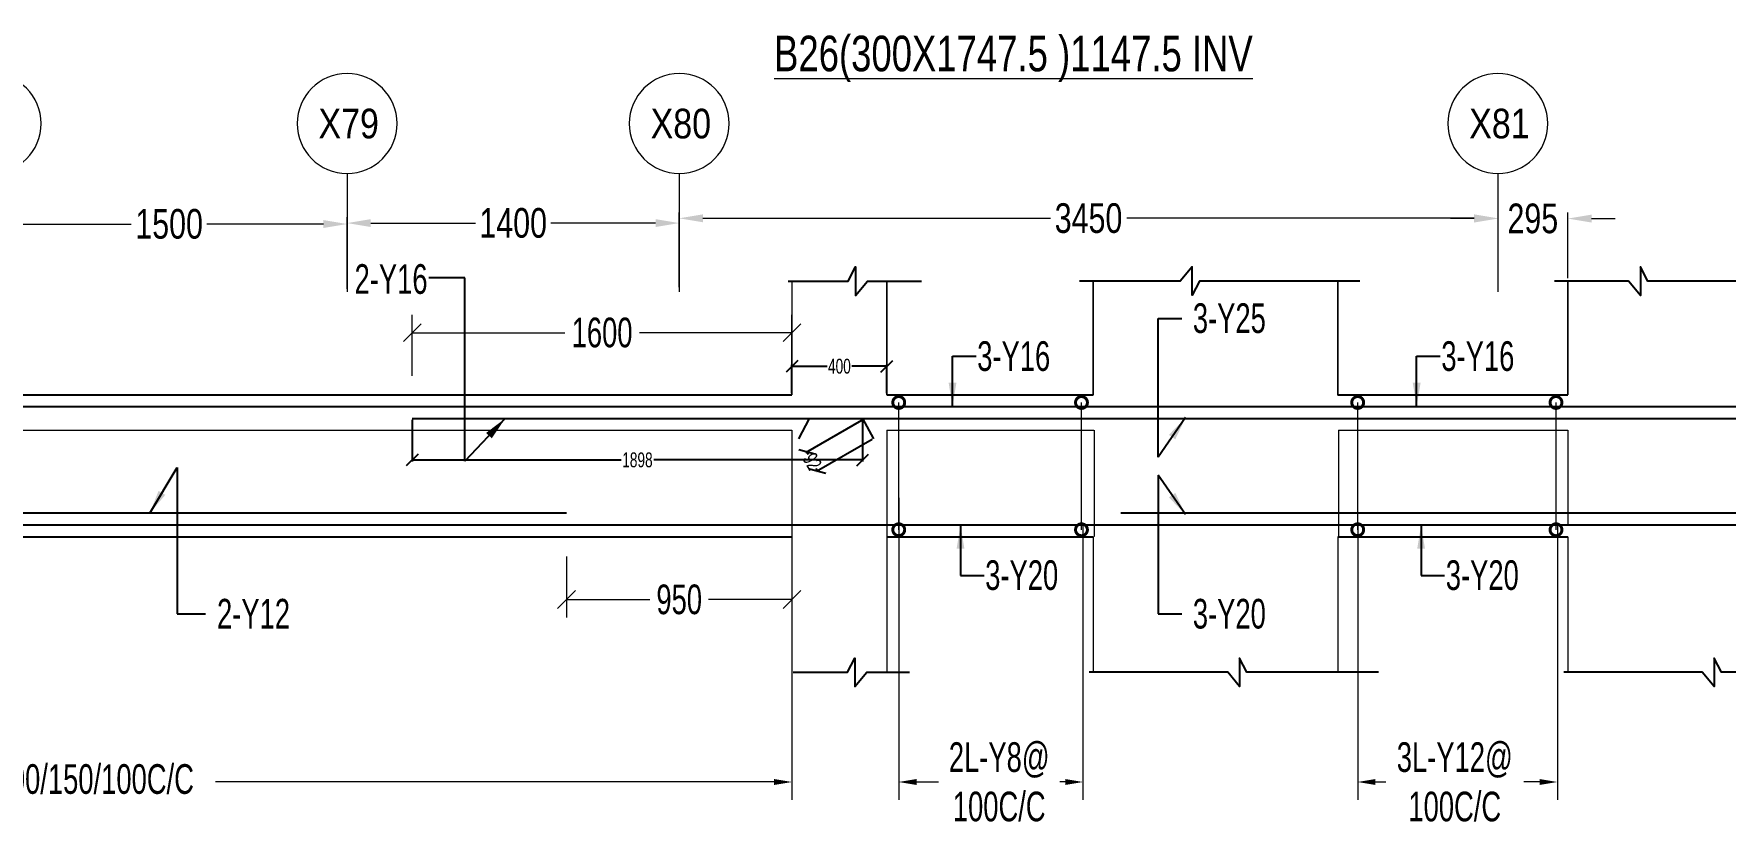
# Model space of a CAD drawing. Header units: millimetres. Extents: x -2697 to 288508, y -1308 to 60928.
# Drawn here: x 15722 to 22850, y 9338 to 12680 of the extents above; entities that cross this region are included whole.
import ezdxf
from ezdxf.enums import TextEntityAlignment as Align

# ---------------------------------------------------------------- set-up
doc = ezdxf.new("R2010")
doc.units = ezdxf.units.MM
doc.header["$LTSCALE"] = 100
for name, pattern in [('ACAD_ISO04W100', [30, 24, -3, 0, -3]), ('CONTINOUS', [0]), ('CONTINU', [0]), ('HIDDEN', [0.375, 0.25, -0.125])]:
    doc.linetypes.add(name, pattern=pattern)
doc.layers.get('Defpoints').update_dxf_attribs({"color": 1, "lineweight": 0})
for name, color, linetype in [('-S-ARROW', 253, 'Continuous'), ('-S-MISC', 8, 'Continuous'), ('-STR-BEAM', 7, 'CONTINU'), ('-STR-REINF', 3, 'Continuous'), ('-STR-TEXT', 6, 'Continuous')]:
    doc.layers.add(name, color=color, linetype=linetype)
for name, color, linetype, lineweight in [('-S-STIRUP', 11, 'Continuous', 9), ('-STR-COLUMN', 5, 'HIDDEN', 13), ('-STR-RF-DIM', 252, 'CONTINOUS', 20), ('A-ANNO-GRID-LINE', 252, 'ACAD_ISO04W100', 20), ('A-ANNO-GRID-TEXT', 13, 'Continuous', 15), ('GRID DIM', 252, 'Continuous', 9), ('SEC TEXT', 9, 'Continuous', 18), ('SLAB LINE', 254, 'HIDDEN', 20)]:
    doc.layers.add(name, color=color, linetype=linetype, lineweight=lineweight)
doc.styles.add('BEAM-LS', font='romans.shx', dxfattribs={"width": 0.8})
doc.styles.add('Dim.s & Anno.(Misc.)', font='ARIALN.TTF')
doc.styles.add('SOBHA', font='swisscl.ttf', dxfattribs={"width": 0.9})
doc.styles.add('sobha.sed', font='swisscl.ttf')
doc.dimstyles.new('S--25', dxfattribs={"dimscale": 25, "dimtxt": 2.5, "dimasz": 2, "dimexe": 0.25, "dimexo": 0.25, "dimgap": 0.1, "dimtad": 0, "dimdec": 0, "dimrnd": 0.0005, "dimzin": 0, "dimdsep": 46, "dimtxsty": 'SOBHA', "dimblk": 'OBLIQUE', "dimcen": 0.09, "dimclrd": 8, "dimclre": 8, "dimclrt": 6, "dimadec": 0, "dimazin": 0, "dimtfac": 1, "dimtdec": 0, "dimtofl": 0, "dimtmove": 0, "dimatfit": 3, "dimfxl": 0.18, "dimtolj": 1, "dimtzin": 0, "dimlwd": -1, "dimlwe": -1, "dimarcsym": 0})
doc.dimstyles.new('S-50', dxfattribs={"dimscale": 50, "dimtxt": 2.5, "dimasz": 2, "dimexe": 0.5, "dimexo": 0.25, "dimgap": 0.25, "dimtad": 0, "dimdec": 0, "dimrnd": 0.0005, "dimzin": 0, "dimdsep": 46, "dimtxsty": 'sobha.sed', "dimblk": 'OBLIQUE', "dimcen": 0.09, "dimclrd": 8, "dimclre": 8, "dimclrt": 6, "dimadec": 0, "dimazin": 0, "dimtfac": 1, "dimtdec": 0, "dimtofl": 0, "dimtmove": 2, "dimatfit": 3, "dimfxl": 0.18, "dimtolj": 1, "dimtzin": 0, "dimlwd": -1, "dimlwe": -1, "dimarcsym": 0})
doc.dimstyles.new('S-DIM50', dxfattribs={"dimscale": 50, "dimtxt": 2.5, "dimasz": 1.5, "dimexe": 1.5, "dimexo": 1, "dimgap": 0.5, "dimtad": 0, "dimdec": 0, "dimzin": 0, "dimdsep": 46, "dimtxsty": 'SOBHA', "dimcen": 0.09, "dimclrd": 256, "dimclre": 256, "dimclrt": 6, "dimadec": 5, "dimazin": 0, "dimtfac": 1, "dimtdec": 0, "dimtofl": 0, "dimtmove": 0, "dimatfit": 3, "dimfxl": 0.18, "dimtolj": 1, "dimtzin": 0, "dimlwd": -1, "dimlwe": -1, "dimarcsym": 0})
doc.dimstyles.new('STIRUP', dxfattribs={"dimscale": 50, "dimtxt": 2.5, "dimasz": 2.2, "dimexe": 0, "dimexo": 0, "dimgap": 0.5, "dimtad": 0, "dimdec": 0, "dimzin": 0, "dimdsep": 46, "dimtxsty": 'BEAM-LS', "dimblk": 'DOTSMALL', "dimcen": 0.09, "dimclrd": 256, "dimclre": 256, "dimclrt": 256, "dimadec": 5, "dimazin": 0, "dimtfac": 1, "dimtdec": 0, "dimtofl": 0, "dimtmove": 0, "dimatfit": 3, "dimldrblk": 'DOTSMALL', "dimfxl": 0, "dimfxlon": 1, "dimtolj": 1, "dimtzin": 0, "dimlwd": -1, "dimlwe": -1, "dimarcsym": 0})

# ---------------------------------------------------------------- blocks, each defined once
blk = doc.blocks.new('_Oblique')
at = {"color": 0, "linetype": 'ByBlock', "lineweight": -2}
blk.add_line((-0.5, -0.5), (0.5, 0.5), dxfattribs=at)
blk = doc.blocks.new('*D390')
at = {"layer": '-STR-RF-DIM', "transparency": 16777216}
for p, q in [((21301.2, 10608.3), (21301.2, 9449.7)), ((22143.2, 10608.3), (22143.2, 9449.7)), ((21376.2, 9524.7), (21419.1, 9524.7)), ((22068.2, 9524.7), (22001.4, 9524.7))]:
    blk.add_line(p, q, dxfattribs=at)
for points in [[(21376.2, 9537.2), (21376.2, 9512.2), (21301.2, 9524.7)], [(22068.2, 9537.2), (22068.2, 9512.2), (22143.2, 9524.7)]]:
    blk.add_solid(points, dxfattribs=at)
at = {"layer": 'Defpoints', "color": 0, "transparency": 16777216}
for p in [(21301.2, 10608.3, 178586.6), (22143.2, 10608.3, 0), (21301.2, 9524.7)]:
    blk.add_point(p, dxfattribs=at)
at = {"layer": '-STR-RF-DIM', "color": 6, "transparency": 16777216, "insert": (21710.3, 9524.7), "char_height": 125, "attachment_point": 5, "style": 'SOBHA'}
blk.add_mtext('\\A1;3L-Y12@\\P100C/C', dxfattribs=at)
blk = doc.blocks.new('_DotSmall')
at = {"color": 0, "linetype": 'ByBlock', "const_width": 0.5}
blk.add_lwpolyline([(-0.0625, 0, 1), (0.0625, 0, 1)], format="xyb", close=True, dxfattribs=at)
blk = doc.blocks.new('*D391')
at = {"layer": '-S-STIRUP', "ltscale": 100, "transparency": 16777216}
blk.add_line((22137, 10588.6), (22137, 11125.3), dxfattribs=at)
at = {"layer": 'Defpoints', "color": 0, "linetype": 'CONTINU', "ltscale": 100, "transparency": 16777216}
for p in [(22137, 11125.3), (22137, 11125.3), (22137, 10588.6)]:
    blk.add_point(p, dxfattribs=at)
at = {"layer": '-S-STIRUP', "linetype": 'CONTINU', "ltscale": 100, "transparency": 16777216, "xscale": 100, "yscale": 100, "zscale": 100}
for p, rotation in [((22137, 11125.3), 90), ((22137, 10588.6), 270)]:
    blk.add_blockref('_DotSmall', p, dxfattribs=dict(at, rotation=rotation))
blk = doc.blocks.new('*D392')
at = {"layer": '-S-STIRUP', "ltscale": 100, "transparency": 16777216}
blk.add_line((19366.8, 10588.6), (19366.8, 11125.3), dxfattribs=at)
at = {"layer": 'Defpoints', "color": 0, "linetype": 'CONTINU', "ltscale": 100, "transparency": 16777216}
for p in [(19366.8, 11125.3), (19366.8, 11125.3), (19366.8, 10588.6)]:
    blk.add_point(p, dxfattribs=at)
at = {"layer": '-S-STIRUP', "linetype": 'CONTINU', "ltscale": 100, "transparency": 16777216, "xscale": 100, "yscale": 100, "zscale": 100}
for p, rotation in [((19366.8, 11125.3), 90), ((19366.8, 10588.6), 270)]:
    blk.add_blockref('_DotSmall', p, dxfattribs=dict(at, rotation=rotation))
blk = doc.blocks.new('*D393')
at = {"layer": '-S-STIRUP', "ltscale": 100, "transparency": 16777216}
blk.add_line((20137, 10588.6), (20137, 11125.3), dxfattribs=at)
at = {"layer": 'Defpoints', "color": 0, "linetype": 'CONTINU', "ltscale": 100, "transparency": 16777216}
for p in [(20137, 11125.3), (20137, 11125.3), (20137, 10588.6)]:
    blk.add_point(p, dxfattribs=at)
at = {"layer": '-S-STIRUP', "linetype": 'CONTINU', "ltscale": 100, "transparency": 16777216, "xscale": 100, "yscale": 100, "zscale": 100}
for p, rotation in [((20137, 11125.3), 90), ((20137, 10588.6), 270)]:
    blk.add_blockref('_DotSmall', p, dxfattribs=dict(at, rotation=rotation))
blk = doc.blocks.new('*D394')
at = {"layer": '-S-STIRUP', "ltscale": 100, "transparency": 16777216}
blk.add_line((21301.2, 10588.6), (21301.2, 11125.3), dxfattribs=at)
at = {"layer": 'Defpoints', "color": 0, "linetype": 'CONTINU', "ltscale": 100, "transparency": 16777216}
for p in [(21301.2, 11125.3), (21301.2, 11125.3), (21301.2, 10588.6)]:
    blk.add_point(p, dxfattribs=at)
at = {"layer": '-S-STIRUP', "linetype": 'CONTINU', "ltscale": 100, "transparency": 16777216, "xscale": 100, "yscale": 100, "zscale": 100}
for p, rotation in [((21301.2, 11125.3), 90), ((21301.2, 10588.6), 270)]:
    blk.add_blockref('_DotSmall', p, dxfattribs=dict(at, rotation=rotation))
blk = doc.blocks.new('*D395')
at = {"layer": '-STR-RF-DIM', "transparency": 16777216}
for p, q in [((19366.8, 10722.9), (19366.8, 9449.7)), ((20143.3, 10608.3), (20143.3, 9449.7)), ((19441.8, 9524.7), (19534.5, 9524.7)), ((20068.3, 9524.7), (20046.2, 9524.7))]:
    blk.add_line(p, q, dxfattribs=at)
for points in [[(19441.8, 9537.2), (19441.8, 9512.2), (19366.8, 9524.7)], [(20068.3, 9537.2), (20068.3, 9512.2), (20143.3, 9524.7)]]:
    blk.add_solid(points, dxfattribs=at)
at = {"layer": 'Defpoints', "color": 0, "transparency": 16777216}
for p in [(19366.8, 10722.9, 0), (20143.3, 10608.3, 0), (19366.8, 9524.7)]:
    blk.add_point(p, dxfattribs=at)
at = {"layer": '-STR-RF-DIM', "color": 6, "transparency": 16777216, "insert": (19790.3, 9524.7), "char_height": 125, "attachment_point": 5, "style": 'SOBHA'}
blk.add_mtext('\\A1;2L-Y8@\\P100C/C', dxfattribs=at)
blk = doc.blocks.new('A-SYMB_Grid')
blk.add_circle((0, 0), 4.21)
at = {"style": 'Dim.s & Anno.(Misc.)'}
blk.add_attdef('GRID', text='', height=3, dxfattribs=at).set_placement((0, 0), align=Align.MIDDLE_CENTER)
blk = doc.blocks.new('*D255')
at = {"layer": 'Defpoints', "color": 0, "transparency": 16777216}
for p in [(21891.8, 11950.2, 0), (21891.8, 11902.2), (18441.8, 11611.1, 0)]:
    blk.add_point(p, dxfattribs=at)
at = {"layer": 'GRID DIM', "transparency": 16777216}
for p, q in [((18441.8, 11623.6), (18441.8, 11927.2)), ((21891.8, 11937.7), (21891.8, 11877.2)), ((18541.8, 11902.2), (20005.9, 11902.2)), ((21791.8, 11902.2), (20327.7, 11902.2))]:
    blk.add_line(p, q, dxfattribs=at)
for points in [[(18541.8, 11918.9), (18541.8, 11885.5), (18441.8, 11902.2)], [(21791.8, 11918.9), (21791.8, 11885.5), (21891.8, 11902.2)]]:
    blk.add_solid(points, dxfattribs=at)
at = {"layer": 'GRID DIM', "color": 13, "transparency": 16777216, "insert": (20166.8, 11902.2), "char_height": 125, "attachment_point": 5, "style": 'sobha.sed'}
blk.add_mtext('\\A1;3450', dxfattribs=at)
blk = doc.blocks.new('*D256')
at = {"layer": 'Defpoints', "color": 0, "transparency": 16777216}
for p in [(21891.8, 11907.4, 0), (22186.7, 11901), (22186.7, 11637.4, 0)]:
    blk.add_point(p, dxfattribs=at)
at = {"layer": 'GRID DIM', "transparency": 16777216}
for p, q in [((22186.7, 11649.9), (22186.7, 11926)), ((21791.8, 11901), (21691.8, 11901)), ((21891.8, 11894.9), (21891.8, 11876)), ((22286.7, 11901), (22386.7, 11901))]:
    blk.add_line(p, q, dxfattribs=at)
for points in [[(21791.8, 11917.7), (21791.8, 11884.4), (21891.8, 11901)], [(22286.7, 11917.7), (22286.7, 11884.4), (22186.7, 11901)]]:
    blk.add_solid(points, dxfattribs=at)
at = {"layer": 'GRID DIM', "color": 13, "transparency": 16777216, "insert": (22039.3, 11901), "char_height": 125, "attachment_point": 5, "style": 'sobha.sed'}
blk.add_mtext('\\A1;295', dxfattribs=at)
blk = doc.blocks.new('*D491')
at = {"layer": '-STR-RF-DIM', "transparency": 16777216}
for p, q in [((12801.2, 10722.9), (12801.2, 9449.7)), ((18916.8, 10608.3), (18916.8, 9449.7)), ((12876.2, 9524.7), (14977, 9524.7)), ((18841.8, 9524.7), (16486.7, 9524.7))]:
    blk.add_line(p, q, dxfattribs=at)
for points in [[(12876.2, 9537.2), (12876.2, 9512.2), (12801.2, 9524.7)], [(18841.8, 9537.2), (18841.8, 9512.2), (18916.8, 9524.7)]]:
    blk.add_solid(points, dxfattribs=at)
at = {"layer": 'Defpoints', "color": 0, "transparency": 16777216}
for p in [(12801.2, 10722.9, 0), (18916.8, 10608.3, -178586.6), (12801.2, 9524.7)]:
    blk.add_point(p, dxfattribs=at)
at = {"layer": '-STR-RF-DIM', "color": 6, "transparency": 16777216, "insert": (15731.9, 9524.7), "char_height": 125, "width": 532.126, "attachment_point": 5, "style": 'SOBHA'}
blk.add_mtext('\\A1;2L-Y10@100/150/100C/C', dxfattribs=at)
blk = doc.blocks.new('*D672')
at = {"layer": 'Defpoints', "color": 0, "transparency": 16777216}
for p in [(17041.8, 11878), (15541.8, 11592.3, 0), (17041.8, 11592.3, 0)]:
    blk.add_point(p, dxfattribs=at)
at = {"layer": 'GRID DIM', "transparency": 16777216}
for p, q in [((15541.8, 11604.8), (15541.8, 11903)), ((15641.8, 11878), (16132.4, 11878)), ((16941.8, 11878), (16451.2, 11878)), ((17041.8, 11604.8), (17041.8, 11903))]:
    blk.add_line(p, q, dxfattribs=at)
for points in [[(15641.8, 11894.7), (15641.8, 11861.3), (15541.8, 11878)], [(16941.8, 11894.7), (16941.8, 11861.3), (17041.8, 11878)]]:
    blk.add_solid(points, dxfattribs=at)
at = {"layer": 'GRID DIM', "color": 13, "transparency": 16777216, "insert": (16291.8, 11878), "char_height": 125, "attachment_point": 5, "style": 'sobha.sed'}
blk.add_mtext('\\A1;1500', dxfattribs=at)
blk = doc.blocks.new('*D673')
at = {"layer": 'Defpoints', "color": 0, "transparency": 16777216}
for p in [(18441.8, 11882), (17041.8, 11598.6), (18441.8, 11598.6, 0)]:
    blk.add_point(p, dxfattribs=at)
at = {"layer": 'GRID DIM', "transparency": 16777216}
for p, q in [((17041.8, 11611.1), (17041.8, 11907)), ((18441.8, 11611.1), (18441.8, 11907)), ((17141.8, 11882), (17582.4, 11882)), ((18341.8, 11882), (17901.2, 11882))]:
    blk.add_line(p, q, dxfattribs=at)
for points in [[(17141.8, 11898.7), (17141.8, 11865.3), (17041.8, 11882)], [(18341.8, 11898.7), (18341.8, 11865.3), (18441.8, 11882)]]:
    blk.add_solid(points, dxfattribs=at)
at = {"layer": 'GRID DIM', "color": 13, "transparency": 16777216, "insert": (17741.8, 11882), "char_height": 125, "attachment_point": 5, "style": 'sobha.sed'}
blk.add_mtext('\\A1;1400', dxfattribs=at)
blk = doc.blocks.new('*D743')
at = {"layer": '-STR-RF-DIM', "transparency": 16777216}
for p, q in [((17316.4, 11238.3), (17316.4, 11494.7)), ((18916.8, 11158.3), (18916.8, 11494.7)), ((17316.4, 11419.7), (17959.4, 11419.7)), ((18916.8, 11419.7), (18273.8, 11419.7))]:
    blk.add_line(p, q, dxfattribs=at)
at = {"layer": 'Defpoints', "color": 0, "transparency": 16777216}
for p in [(17316.4, 11419.7), (17316.4, 11238.3, 0), (18916.8, 11158.3, 0)]:
    blk.add_point(p, dxfattribs=at)
at = {"layer": '-STR-RF-DIM', "transparency": 16777216, "xscale": 75, "yscale": 75, "zscale": 75, "rotation": 180}
blk.add_blockref('_Oblique', (17316.4, 11419.7), dxfattribs=at)
at = {"layer": '-STR-RF-DIM', "transparency": 16777216, "xscale": 75, "yscale": 75, "zscale": 75}
blk.add_blockref('_Oblique', (18916.8, 11419.7), dxfattribs=at)
at = {"layer": '-STR-RF-DIM', "color": 6, "transparency": 16777216, "insert": (18116.6, 11419.7), "char_height": 125, "attachment_point": 5, "style": 'SOBHA'}
blk.add_mtext('\\A1;1600', dxfattribs=at)
blk = doc.blocks.new('*D746')
at = {"layer": '-STR-RF-DIM', "transparency": 16777216}
for p, q in [((18916.8, 10555.6), (18916.8, 10219.2)), ((17966.4, 10475.6), (17966.4, 10219.2)), ((17966.4, 10294.2), (18318.1, 10294.2)), ((18916.8, 10294.2), (18565.1, 10294.2))]:
    blk.add_line(p, q, dxfattribs=at)
at = {"layer": 'Defpoints', "color": 0, "transparency": 16777216}
for p in [(18916.8, 10555.6, 0), (17966.4, 10475.6, 0), (17966.4, 10294.2)]:
    blk.add_point(p, dxfattribs=at)
at = {"layer": '-STR-RF-DIM', "transparency": 16777216, "xscale": 75, "yscale": 75, "zscale": 75, "rotation": 180}
blk.add_blockref('_Oblique', (17966.4, 10294.2), dxfattribs=at)
at = {"layer": '-STR-RF-DIM', "transparency": 16777216, "xscale": 75, "yscale": 75, "zscale": 75}
blk.add_blockref('_Oblique', (18916.8, 10294.2), dxfattribs=at)
at = {"layer": '-STR-RF-DIM', "color": 6, "transparency": 16777216, "insert": (18441.6, 10294.2), "char_height": 125, "attachment_point": 5, "style": 'SOBHA'}
blk.add_mtext('\\A1;950', dxfattribs=at)
blk = doc.blocks.new('*D838')
at = {"color": 8, "transparency": 16777216}
for p, q in [((18916.8, 11164.5), (18916.8, 11284.2)), ((18916.8, 11278), (19064.8, 11278)), ((19316.8, 11278), (19168.8, 11278)), ((19316.8, 11164.5), (19316.8, 11284.2))]:
    blk.add_line(p, q, dxfattribs=at)
at = {"layer": 'Defpoints', "color": 0, "transparency": 16777216}
for p in [(19316.8, 11278), (18916.8, 11158.3, 0), (19316.8, 11158.3, 0)]:
    blk.add_point(p, dxfattribs=at)
at = {"color": 8, "transparency": 16777216, "xscale": 50, "yscale": 50, "zscale": 50, "rotation": 180}
blk.add_blockref('_Oblique', (18916.8, 11278), dxfattribs=at)
at = {"color": 8, "transparency": 16777216, "xscale": 50, "yscale": 50, "zscale": 50}
blk.add_blockref('_Oblique', (19316.8, 11278), dxfattribs=at)
at = {"color": 6, "transparency": 16777216, "insert": (19116.8, 11278), "char_height": 62.5, "attachment_point": 5, "style": 'SOBHA'}
blk.add_mtext('\\A1;400', dxfattribs=at)
blk = doc.blocks.new('*D839')
at = {"color": 8, "transparency": 16777216}
for p, q in [((17316.4, 11052), (17316.4, 10876.8)), ((19214.7, 11052), (19214.7, 10876.8)), ((17316.4, 10883), (18197, 10883)), ((19214.7, 10883), (18334.1, 10883))]:
    blk.add_line(p, q, dxfattribs=at)
at = {"layer": 'Defpoints', "color": 0, "transparency": 16777216}
for p in [(17316.4, 11058.3, 0), (19214.7, 11058.3, 0), (19214.7, 10883)]:
    blk.add_point(p, dxfattribs=at)
at = {"color": 8, "transparency": 16777216, "xscale": 50, "yscale": 50, "zscale": 50, "rotation": 180}
blk.add_blockref('_Oblique', (17316.4, 10883), dxfattribs=at)
at = {"color": 8, "transparency": 16777216, "xscale": 50, "yscale": 50, "zscale": 50}
blk.add_blockref('_Oblique', (19214.7, 10883), dxfattribs=at)
at = {"color": 6, "transparency": 16777216, "insert": (18265.5, 10883), "char_height": 62.5, "attachment_point": 5, "style": 'SOBHA'}
blk.add_mtext('\\A1;1898', dxfattribs=at)
blk = doc.blocks.new('*D840')
at = {"color": 8, "transparency": 16777216}
for p, q in [((19209.3, 11048.9), (18973.8, 10913.1)), ((18979.3, 10916.2), (18985.2, 10905.9)), ((19255.1, 10969.4), (19019.7, 10833.6)), ((19025.1, 10836.8), (19019.2, 10847))]:
    blk.add_line(p, q, dxfattribs=at)
at = {"layer": 'Defpoints', "color": 0, "transparency": 16777216}
for p in [(19214.7, 11052), (19260.5, 10972.6, 0), (19025.1, 10836.8)]:
    blk.add_point(p, dxfattribs=at)
at = {"color": 8, "transparency": 16777216, "xscale": 50, "yscale": 50, "zscale": 50}
for p, rotation in [((18979.3, 10916.2), 119.9820494853745), ((19025.1, 10836.8), 299.9820494853746)]:
    blk.add_blockref('_Oblique', p, dxfattribs=dict(at, rotation=rotation))
at = {"color": 6, "transparency": 16777216, "insert": (19002.2, 10876.5), "char_height": 62.5, "attachment_point": 5, "rotation": 299.98205, "style": 'SOBHA'}
blk.add_mtext('\\A1;92', dxfattribs=at)

msp = doc.modelspace()

# ---------------------------------------------------------------- linework, layer by layer
at = {"layer": '-S-MISC', "linetype": 'ByBlock', "ltscale": 1000, "elevation": 0}
for points in [[(18901.35, 11637.37), (19154.22, 11637.37), (19185.09, 11697.03), (19185.09, 11576.87), (19234.94, 11637.37), (19463.32, 11637.37)], [(21310.05, 11637.37), (20633.9, 11637.37), (20603.04, 11577.71), (20603.04, 11697.88), (20553.18, 11637.37), (20128.09, 11637.37)], [(23362.17, 11637.37), (22523.7, 11637.37), (22492.84, 11697.03), (22492.84, 11576.87), (22442.98, 11637.37), (22130.16, 11637.37)], [(18921.51, 9987.37), (19151.24, 9987.37), (19182.11, 10047.03), (19182.11, 9926.87), (19231.96, 9987.37), (19412.63, 9987.37)], [(21388.55, 9987.37), (20834.29, 9987.37), (20803.42, 10047.03), (20803.42, 9926.87), (20753.57, 9987.37), (20169.78, 9987.37)], [(23388.5, 9987.37), (22834.24, 9987.37), (22803.37, 10047.03), (22803.37, 9926.87), (22753.52, 9987.37), (22169.73, 9987.37)]]:
    msp.add_lwpolyline(points, dxfattribs=at)
at = {"layer": '-STR-BEAM'}
for p, q in [((12716.79, 11158.27, 0), (18916.79, 11158.27, 0)), ((19316.79, 11158.27, 0), (20186.79, 11158.27, 0)), ((21216.79, 11158.27, 0), (22186.74, 11158.27, 0)), ((12716.79, 10558.27, 0), (18916.79, 10558.27, 0)), ((19316.79, 10558.27, 0), (20186.79, 10558.27, 0)), ((21216.79, 10558.27, 0), (22186.74, 10558.27, 0))]:
    msp.add_line(p, q, dxfattribs=at)
at = {"layer": '-STR-COLUMN', "linetype": 'Continuous', "ltscale": 10}
for p, q in [((18916.79, 11637.37, 0), (18916.79, 11158.27, 0)), ((19316.79, 11637.37, 0), (19316.79, 11158.27, 0)), ((19316.79, 11158.27, 0), (19316.79, 11637.37, 0)), ((20186.79, 11637.37, 0), (20186.79, 11158.27, 0)), ((20186.79, 11155.56, 0), (20186.79, 11637.37, 0)), ((21216.79, 11637.37, 0), (21216.79, 11158.27, 0)), ((21216.79, 11155.56, 0), (21216.79, 11637.37, 0)), ((22186.74, 11637.37, 0), (22186.74, 11158.27, 0)), ((22186.79, 11158.27, 0), (22186.79, 11637.37, 0)), ((18916.79, 10558.27, 0), (18916.79, 9987.37, 0)), ((19316.79, 10558.27, 0), (19316.79, 9987.37, 0)), ((20186.79, 10558.27, 0), (20186.79, 9987.37, 0)), ((21216.79, 10558.27, 0), (21216.79, 9987.37, 0)), ((22186.74, 10558.27, 0), (22186.74, 9987.37, 0))]:
    msp.add_line(p, q, dxfattribs=at)
at = {"layer": '-STR-REINF', "ltscale": 10}
for p, q in [((12481.79, 11108.27, 0), (22987.06, 11108.27, 0)), ((17316.4, 11058.27, 0), (23169.05, 11058.27, 0)), ((18990.01, 11058.27, 0), (18944.17, 10972.57, 0)), ((19214.67, 11058.27, 0), (19260.51, 10972.57, 0)), ((17966.41, 10658.27, 0), (13367.17, 10658.27, 0)), ((23169.05, 10658.27, 0), (20303.18, 10658.27, 0)), ((23169.05, 10608.27, 0), (12531.79, 10608.27, 0))]:
    msp.add_line(p, q, dxfattribs=at)
at = {"layer": 'A-ANNO-GRID-LINE', "ltscale": 40}
for p, q in [((17041.82, 12091.17, 0), (17041.82, 11592.33, 0)), ((18441.82, 12091.17, 0), (18441.82, 11592.33, 0)), ((21891.82, 12091.17, 0), (21891.82, 11592.33, 0))]:
    msp.add_line(p, q, dxfattribs=at)
at = {"layer": 'SLAB LINE', "color": 9, "linetype": 'HIDDEN', "ltscale": 0.1}
for p, q in [((12716.79, 11008.52, 0), (18916.79, 11008.52, 0)), ((18916.79, 11008.52, 0), (18916.79, 10608.27, 0)), ((19316.79, 11008.52, 0), (19316.79, 10558.27, 0)), ((19316.79, 11008.52, 0), (20189.88, 11008.52, 0)), ((20189.88, 11008.52, 0), (20189.88, 10558.27, 0)), ((21219.88, 11008.52, 0), (21219.88, 10558.27, 0)), ((21219.88, 11008.52, 0), (22186.74, 11008.52, 0)), ((22186.74, 11008.52, 0), (22186.74, 10608.27, 0))]:
    msp.add_line(p, q, dxfattribs=at)

# ---------------------------------------------------------------- block references
at = {"layer": 'A-ANNO-GRID-TEXT'}
ref = msp.add_blockref('A-SYMB_Grid', (15541.82, 12301.8, 0), dxfattribs=dict(at, xscale=-50, yscale=50, zscale=50))
ref.add_attrib('GRID', 'X78', dxfattribs={"layer": '0', "height": 125, "style": 'Dim.s & Anno.(Misc.)'}).set_placement((15548.47, 12301.8, 0), align=Align.MIDDLE_CENTER)
ref = msp.add_blockref('A-SYMB_Grid', (17041.82, 12301.8, 0), dxfattribs=dict(at, xscale=-50, yscale=50, zscale=50))
ref.add_attrib('GRID', 'X79', dxfattribs={"layer": '0', "height": 125, "style": 'Dim.s & Anno.(Misc.)'}).set_placement((17048.47, 12301.8, 0), align=Align.MIDDLE_CENTER)
ref = msp.add_blockref('A-SYMB_Grid', (18441.82, 12301.8, 0), dxfattribs=dict(at, xscale=-50, yscale=50, zscale=50))
ref.add_attrib('GRID', 'X80', dxfattribs={"layer": '0', "height": 125, "style": 'Dim.s & Anno.(Misc.)'}).set_placement((18448.47, 12301.8, 0), align=Align.MIDDLE_CENTER)
ref = msp.add_blockref('A-SYMB_Grid', (21891.82, 12301.8, 0), dxfattribs=dict(at, xscale=-50, yscale=50, zscale=50))
ref.add_attrib('GRID', 'X81', dxfattribs={"layer": '0', "height": 125, "style": 'Dim.s & Anno.(Misc.)'}).set_placement((21898.47, 12301.8, 0), align=Align.MIDDLE_CENTER)

# ---------------------------------------------------------------- texts
at = {"layer": '-STR-TEXT', "color": 6, "char_height": 125, "style": 'SOBHA'}
for s, insert, attachment_point in [('\\A1;2-Y16', (17381.04, 11581.84, 0), 9), ('\\A1;3-Y25', (20606.38, 11416.83, 0), 7), ('\\A1;3-Y16', (19697.53, 11383.55, 0), 1), ('\\A1;3-Y16', (21653.71, 11383.55, 0), 1), ('\\A1;3-Y20', (19731.24, 10333, 0), 7), ('\\A1;3-Y20', (21672.42, 10333, 0), 7), ('\\A1;2-Y12', (16493.61, 10297.01, 0), 1), ('\\A1;3-Y20', (20606.38, 10297.01, 0), 1)]:
    msp.add_mtext(s, dxfattribs=dict(at, insert=insert, attachment_point=attachment_point))
at = {"layer": 'SEC TEXT', "color": 1, "linetype": 'ByBlock', "style": 'sobha.sed'}
msp.add_text('%%UB26(300X1747.5 )1147.5 INV', height=150, rotation=359.989279, dxfattribs=at).set_placement((18841.37, 12522.38, 0))

# ---------------------------------------------------------------- dimensions: what is measured, and where the dimension line sits
at = {"layer": '-S-STIRUP', "linetype": 'CONTINU', "ltscale": 100}
for base, p1, p2, picture, middle in [((19366.79, 11125.27, 0), (19366.79, 10588.56, 0), (19366.79, 11125.27, 0), '*D392', (19366.79, 10856.92, 0)), ((20137.04, 11125.27, 178586.59), (20137.04, 10588.56, 178586.59), (20137.04, 11125.27, 178586.59), '*D393', (20137.04, 10856.92, 178586.59)), ((21301.18, 11125.27, 178586.59), (21301.18, 10588.56, 178586.59), (21301.18, 11125.27, 178586.59), '*D394', (21301.18, 10856.92, 178586.59)), ((22136.99, 11125.27, 178586.59), (22136.99, 10588.56, 178586.59), (22136.99, 11125.27, 178586.59), '*D391', (22136.99, 10856.92, 178586.59))]:
    dim = msp.add_linear_dim(base=base, p1=p1, p2=p2, angle=90, text=' ', dimstyle='STIRUP', override={"dimasz": 2}, dxfattribs=at)
    dim.commit()
    dim.dimension.update_dxf_attribs({"geometry": picture, "text_midpoint": middle})
at = {"layer": '-STR-RF-DIM'}
for base, p1, p2, picture, middle in [((17316.4, 11419.67, 0), (18916.79, 11158.27, 0), (17316.4, 11238.27, 0), '*D743', (18116.6, 11419.67, 0)), ((17966.41, 10294.16, 0), (18916.79, 10555.56, 0), (17966.41, 10475.56, 0), '*D746', (18441.6, 10294.16, 0))]:
    dim = msp.add_linear_dim(base=base, p1=p1, p2=p2, angle=180, dimstyle='S-DIM50', override={"dimscale": 1, "dimtxt": 125, "dimasz": 75, "dimexe": 75, "dimexo": 0, "dimgap": 25, "dimblk1": 'Oblique', "dimblk2": 'Oblique', "dimsah": 1, "dimcen": 4.5, "dimfxl": 75}, dxfattribs=at)
    dim.commit()
    dim.dimension.update_dxf_attribs({"geometry": picture, "text_midpoint": middle})
for base, p1, p2, text, picture, middle in [((12801.18, 9524.69, 178586.59), (18916.79, 10608.27, 0), (12801.18, 10722.89, 178586.59), '2L-Y10@100/150/100C/C', '*D491', (15731.86, 9524.69, 178586.59)), ((19366.79, 9524.69, 0), (20143.29, 10608.27, 0), (19366.79, 10722.89, 0), '2L-Y8@\\P100C/C', '*D395', (19790.35, 9524.69, 0)), ((21301.18, 9524.69, 0), (22143.24, 10608.27, 0), (21301.18, 10608.27, 178586.59), '3L-Y12@\\P100C/C', '*D390', (21710.27, 9524.69, 0))]:
    dim = msp.add_linear_dim(base=base, p1=p1, p2=p2, angle=180, text=text, dimstyle='S-DIM50', override={"dimscale": 1, "dimtxt": 125, "dimasz": 75, "dimexe": 75, "dimexo": 0, "dimgap": 25, "dimsah": 1, "dimcen": 4.5, "dimfxl": 75}, dxfattribs=at)
    dim.commit()
    dim.dimension.update_dxf_attribs({"geometry": picture, "text_midpoint": middle, "dimtype": 160})
at = {"color": 6}
for base, p1, p2, picture, middle in [((19316.79, 11278), (18916.79, 11158.27, 0), (19316.79, 11158.27, 0), '*D838', (19116.79, 11278)), ((19214.67, 10883), (17316.4, 11058.27, 0), (19214.67, 11058.27, 0), '*D839', (18265.54, 10883))]:
    dim = msp.add_linear_dim(base=base, p1=p1, p2=p2, dimstyle='S--25', dxfattribs=at)
    dim.commit()
    dim.dimension.update_dxf_attribs({"geometry": picture, "text_midpoint": middle})
dim = msp.add_aligned_dim(p1=(19214.67, 11052.02), p2=(19260.51, 10972.57, 0), distance=-271.77, dimstyle='S--25', dxfattribs=at)
dim.commit()
dim.dimension.update_dxf_attribs({"geometry": '*D840', "text_midpoint": (19002.18, 10876.48)})
at = {"layer": 'GRID DIM'}
for base, p1, p2, picture, middle in [((21891.82, 11902.19, 0), (18441.82, 11611.08), (21891.82, 11950.19, 0), '*D255', (20166.82, 11902.19, 0)), ((22186.74, 11901.02, 0), (21891.82, 11907.44, 0), (22186.74, 11637.37, 0), '*D256', (22039.28, 11901.02, 0)), ((17041.82, 11878), (15541.82, 11592.33, 0), (17041.82, 11592.33, 0), '*D672', (16291.82, 11878)), ((18441.82, 11882), (17041.82, 11598.58), (18441.82, 11598.58, 0), '*D673', (17741.82, 11882))]:
    dim = msp.add_linear_dim(base=base, p1=p1, p2=p2, dimstyle='S-50', override={"dimrnd": 5, "dimsah": 1, "dimclrd": 256, "dimclre": 256, "dimclrt": 13}, dxfattribs=at)
    dim.commit()
    dim.dimension.update_dxf_attribs({"geometry": picture, "text_midpoint": middle})

# ---------------------------------------------------------------- leaders
at = {"layer": '-S-ARROW', "annotation_type": 0, "has_hookline": 1, "hookline_direction": 1}
for points, text_width in [([(17708.4, 11058.27, 0), (17537.45, 10877.59, 0), (17537.45, 11651.34, 0), (17386.04, 11651.34, 0)], 318.18), ([(20575.87, 11061.47, 0), (20460.39, 10895.03, 0), (20460.39, 11479.33, 0), (20559.36, 11479.33, 0)], 318.11), ([(19593.49, 11108.27, 0), (19593.49, 11321.05, 0), (19692.53, 11321.05, 0)], 318.41), ([(21549.67, 11108.27, 0), (21549.67, 11321.05, 0), (21648.71, 11321.05, 0)], 318.41), ([(16210.11, 10658.27, 0), (16325.59, 10851.69, 0), (16325.59, 10234.51, 0), (16445, 10234.51, 0)], 317.74), ([(20575.87, 10652.37, 0), (20460.39, 10818.81, 0), (20460.39, 10234.51, 0), (20559.36, 10234.51, 0)], 318.41), ([(19627.2, 10608.27, 0), (19627.2, 10395.5, 0), (19726.24, 10395.5, 0)], 318.41), ([(21568.38, 10608.27, 0), (21568.38, 10395.5, 0), (21667.42, 10395.5, 0)], 318.41)]:
    msp.add_leader(points, dimstyle='S-50', override={"dimasz": 2, "dimgap": 0.1, "dimtad": 0}, dxfattribs=dict(at, text_width=text_width))

doc.saveas('drawing.dxf')
